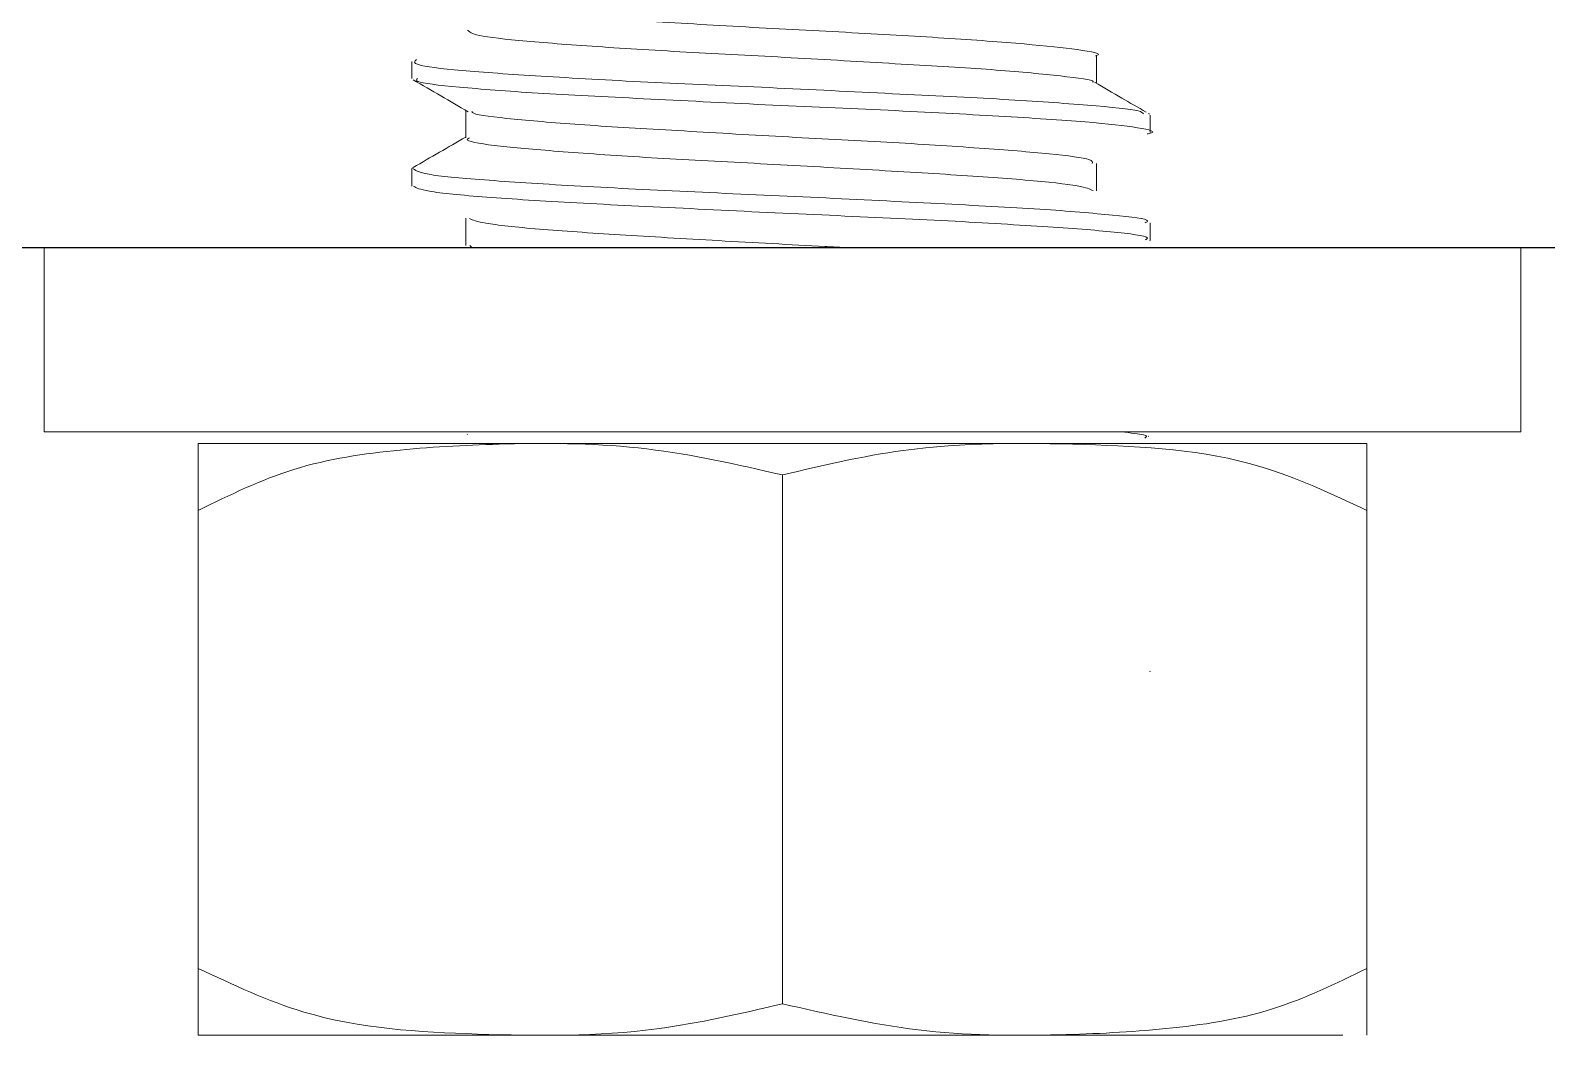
# Model space of a CAD drawing. Extents: x -976302 to -776254, y 5665 to 231437.
# Drawn here: x -798971.5 to -798847.4, y 90602.6 to 90685 of the extents above; entities that cross this region are included whole.
import ezdxf

# ---------------------------------------------------------------- set-up
doc = ezdxf.new("R2010")
doc.units = 0
doc.header["$LTSCALE"] = 1000
doc.header["$MEASUREMENT"] = 0
doc.layers.add('暖通', color=7, linetype='Continuous')

# ---------------------------------------------------------------- blocks, each defined once
blk = doc.blocks.new('MAOSUAN')
at = {"color": 7, "linetype": 'Continuous', "lineweight": 15}
for p, q in [((-21864.807, -6983.6), (-21864.807, -6984.913)), ((-21864.807, -6983.6), (-21864.807, -6984.913)), ((-21832.067, -6984.683), (-21832.067, -6983.866)), ((-21832.067, -6984.683), (-21832.067, -6983.866)), ((-21834.648, -6987.522), (-21834.648, -6986.207)), ((-21834.648, -6987.522), (-21834.648, -6986.207)), ((-21867.365, -6986.439), (-21867.365, -6987.259)), ((-21867.365, -6986.439), (-21867.365, -6987.259)), ((-21867.297, -6986.365), (-21867.342, -6986.389)), ((-21867.297, -6986.365), (-21867.342, -6986.389)), ((-21864.807, -6988.747), (-21864.807, -6990.062)), ((-21864.807, -6988.747), (-21864.807, -6990.062)), ((-21832.067, -6988.982), (-21832.112, -6988.957)), ((-21832.067, -6988.982), (-21832.112, -6988.957)), ((-21832.067, -6989.834), (-21832.067, -6989.009)), ((-21832.067, -6989.834), (-21832.067, -6989.009)), ((-21834.648, -6992.669), (-21834.648, -6991.358)), ((-21834.648, -6992.669), (-21834.648, -6991.358)), ((-21867.365, -6991.586), (-21867.365, -6992.404)), ((-21867.365, -6991.586), (-21867.365, -6992.404)), ((-21885.092, -6992.764), (-21885.092, -7001.588)), ((-21814.497, -6992.764), (-21885.092, -6992.764)), ((-21867.387, -6992.428), (-21867.342, -6992.453)), ((-21867.387, -6992.428), (-21867.342, -6992.453)), ((-21834.85, -6992.673), (-21834.94, -6992.764)), ((-21834.85, -6992.673), (-21834.94, -6992.764)), ((-21814.497, -7001.588), (-21814.497, -6992.764)), ((-21885.092, -7001.588), (-21814.497, -7001.588)), ((-21867.275, -7001.788), (-21867.297, -7001.812)), ((-21867.275, -7001.788), (-21867.297, -7001.812)), ((-21834.738, -7001.704), (-21834.715, -7001.69)), ((-21834.738, -7001.704), (-21834.715, -7001.69)), ((-21849.795, -7028.941), (-21849.795, -7003.647)), ((-21877.732, -7027.248), (-21877.732, -7005.339)), ((-21821.858, -7027.249), (-21821.858, -7005.339)), ((-21867.387, -7013.025), (-21867.342, -7013.051)), ((-21867.387, -7013.025), (-21867.342, -7013.051)), ((-21877.732, -7027.248), (-21877.732, -7030.438))]:
    blk.add_line(p, q, dxfattribs=at)
for points, knots in [([(-21864.762, -6983.6), (-21864.777, -6983.596), (-21865.172, -6983.504), (-21863.992, -6983.291), (-21861.618, -6983.039), (-21857.653, -6982.746), (-21852.86, -6982.475), (-21847.698, -6982.207), (-21842.766, -6981.91), (-21838.631, -6981.657), (-21835.702, -6981.363), (-21835.083, -6981.194), (-21834.783, -6981.112)], [0, 0, 0, 0, 0.004542, 0.115782, 0.227239, 0.338507, 0.449666, 0.561089, 0.672051, 0.783539, 0.894849, 1, 1, 1, 1]), ([(-21864.762, -6983.6), (-21864.777, -6983.596), (-21865.172, -6983.504), (-21863.992, -6983.291), (-21861.618, -6983.039), (-21857.653, -6982.746), (-21852.86, -6982.475), (-21847.698, -6982.207), (-21842.766, -6981.91), (-21838.631, -6981.657), (-21835.702, -6981.363), (-21835.083, -6981.194), (-21834.783, -6981.112)], [0, 0, 0, 0, 0.004542, 0.115782, 0.227239, 0.338507, 0.449666, 0.561089, 0.672051, 0.783539, 0.894849, 1, 1, 1, 1]), ([(-21834.738, -6982.377), (-21834.829, -6982.46), (-21835.025, -6982.641), (-21837.362, -6982.896), (-21841.026, -6983.176), (-21845.729, -6983.458), (-21850.871, -6983.717), (-21855.869, -6984.019), (-21860.236, -6984.27), (-21863.22, -6984.571), (-21864.739, -6984.751), (-21864.638, -6984.857), (-21864.627, -6984.868)], [0, 0, 0, 0, 0.096758, 0.207895, 0.319087, 0.430176, 0.541398, 0.652471, 0.763568, 0.874702, 0.985966, 1, 1, 1, 1]), ([(-21834.738, -6982.377), (-21834.829, -6982.46), (-21835.025, -6982.641), (-21837.362, -6982.896), (-21841.026, -6983.176), (-21845.729, -6983.458), (-21850.871, -6983.717), (-21855.869, -6984.019), (-21860.236, -6984.27), (-21863.22, -6984.571), (-21864.739, -6984.751), (-21864.638, -6984.857), (-21864.627, -6984.868)], [0, 0, 0, 0, 0.096758, 0.207895, 0.319087, 0.430176, 0.541398, 0.652471, 0.763568, 0.874702, 0.985966, 1, 1, 1, 1]), ([(-21832.292, -6983.778), (-21832.204, -6983.859), (-21832.016, -6984.032), (-21834.217, -6984.308), (-21838.027, -6984.565), (-21843.234, -6984.867), (-21849.159, -6985.112), (-21855.138, -6985.417), (-21860.543, -6985.677), (-21864.592, -6985.961), (-21866.9, -6986.192), (-21867.013, -6986.325), (-21867.051, -6986.368)], [0, 0, 0, 0, 0.093403, 0.200294, 0.307229, 0.414112, 0.520938, 0.627862, 0.734623, 0.841299, 0.948066, 1, 1, 1, 1]), ([(-21832.292, -6983.778), (-21832.204, -6983.859), (-21832.016, -6984.032), (-21834.217, -6984.308), (-21838.027, -6984.565), (-21843.234, -6984.867), (-21849.159, -6985.112), (-21855.138, -6985.417), (-21860.543, -6985.677), (-21864.592, -6985.961), (-21866.9, -6986.192), (-21867.013, -6986.325), (-21867.051, -6986.368)], [0, 0, 0, 0, 0.093403, 0.200294, 0.307229, 0.414112, 0.520938, 0.627862, 0.734623, 0.841299, 0.948066, 1, 1, 1, 1]), ([(-21867.23, -6987.338), (-21867.261, -6987.332), (-21867.776, -6987.241), (-21866.955, -6987.029), (-21864.584, -6986.763), (-21860.327, -6986.488), (-21854.947, -6986.199), (-21848.939, -6985.948), (-21843.039, -6985.641), (-21837.863, -6985.391), (-21834.12, -6985.091), (-21832.165, -6984.873), (-21832.293, -6984.731), (-21832.337, -6984.683)], [0, 0, 0, 0, 0.0067, 0.110978, 0.215341, 0.31959, 0.423822, 0.528039, 0.632635, 0.736804, 0.841171, 0.945532, 1, 1, 1, 1]), ([(-21867.23, -6987.338), (-21867.261, -6987.332), (-21867.776, -6987.241), (-21866.955, -6987.029), (-21864.584, -6986.763), (-21860.327, -6986.488), (-21854.947, -6986.199), (-21848.939, -6985.948), (-21843.039, -6985.641), (-21837.863, -6985.391), (-21834.12, -6985.091), (-21832.165, -6984.873), (-21832.293, -6984.731), (-21832.337, -6984.683)], [0, 0, 0, 0, 0.0067, 0.110978, 0.215341, 0.31959, 0.423822, 0.528039, 0.632635, 0.736804, 0.841171, 0.945532, 1, 1, 1, 1]), ([(-21864.717, -6984.867), (-21865.151, -6985.118), (-21865.973, -6985.595), (-21866.796, -6986.069), (-21867.185, -6986.293)], [0, 0, 0, 0, 0.527577, 1, 1, 1, 1]), ([(-21864.717, -6984.867), (-21865.151, -6985.118), (-21865.973, -6985.595), (-21866.796, -6986.069), (-21867.185, -6986.293)], [0, 0, 0, 0, 0.527577, 1, 1, 1, 1]), ([(-21834.76, -6986.271), (-21834.326, -6986.021), (-21833.451, -6985.515), (-21832.576, -6985.008), (-21832.135, -6984.752)], [0, 0, 0, 0, 0.495595, 1, 1, 1, 1]), ([(-21834.76, -6986.271), (-21834.326, -6986.021), (-21833.451, -6985.515), (-21832.576, -6985.008), (-21832.135, -6984.752)], [0, 0, 0, 0, 0.495595, 1, 1, 1, 1]), ([(-21864.605, -6988.743), (-21864.613, -6988.684), (-21864.635, -6988.53), (-21862.742, -6988.283), (-21859.393, -6988.018), (-21854.864, -6987.722), (-21849.781, -6987.474), (-21844.699, -6987.168), (-21840.144, -6986.911), (-21836.787, -6986.622), (-21835.01, -6986.414), (-21834.953, -6986.295), (-21834.94, -6986.268)], [0, 0, 0, 0, 0.071648, 0.183614, 0.295373, 0.40712, 0.51922, 0.630732, 0.742538, 0.854593, 0.966514, 1, 1, 1, 1]), ([(-21864.605, -6988.743), (-21864.613, -6988.684), (-21864.635, -6988.53), (-21862.742, -6988.283), (-21859.393, -6988.018), (-21854.864, -6987.722), (-21849.781, -6987.474), (-21844.699, -6987.168), (-21840.144, -6986.911), (-21836.787, -6986.622), (-21835.01, -6986.414), (-21834.953, -6986.295), (-21834.94, -6986.268)], [0, 0, 0, 0, 0.071648, 0.183614, 0.295373, 0.40712, 0.51922, 0.630732, 0.742538, 0.854593, 0.966514, 1, 1, 1, 1]), ([(-21834.828, -6987.526), (-21834.775, -6987.55), (-21834.53, -6987.663), (-21835.842, -6987.894), (-21838.633, -6988.144), (-21842.825, -6988.446), (-21847.762, -6988.702), (-21852.926, -6988.989), (-21857.734, -6989.269), (-21861.596, -6989.534), (-21864.124, -6989.813), (-21864.485, -6989.973), (-21864.649, -6990.046)], [0, 0, 0, 0, 0.02973, 0.139326, 0.249126, 0.358928, 0.468637, 0.578525, 0.68831, 0.7978, 0.907441, 1, 1, 1, 1]), ([(-21834.828, -6987.526), (-21834.775, -6987.55), (-21834.53, -6987.663), (-21835.842, -6987.894), (-21838.633, -6988.144), (-21842.825, -6988.446), (-21847.762, -6988.702), (-21852.926, -6988.989), (-21857.734, -6989.269), (-21861.596, -6989.534), (-21864.124, -6989.813), (-21864.485, -6989.973), (-21864.649, -6990.046)], [0, 0, 0, 0, 0.02973, 0.139326, 0.249126, 0.358928, 0.468637, 0.578525, 0.68831, 0.7978, 0.907441, 1, 1, 1, 1]), ([(-21832.135, -6988.94), (-21832.554, -6988.698), (-21833.391, -6988.213), (-21834.229, -6987.728), (-21834.648, -6987.486)], [0, 0, 0, 0, 0.500029, 1, 1, 1, 1]), ([(-21832.135, -6988.94), (-21832.554, -6988.698), (-21833.391, -6988.213), (-21834.229, -6987.728), (-21834.648, -6987.486)], [0, 0, 0, 0, 0.500029, 1, 1, 1, 1]), ([(-21832.135, -6989.009), (-21832.292, -6989.102), (-21832.613, -6989.293), (-21835.531, -6989.549), (-21839.952, -6989.835), (-21845.516, -6990.112), (-21851.542, -6990.374), (-21857.359, -6990.676), (-21862.349, -6990.924), (-21865.79, -6991.23), (-21867.453, -6991.425), (-21867.205, -6991.553), (-21867.14, -6991.586)], [0, 0, 0, 0, 0.102257, 0.209604, 0.317268, 0.424774, 0.531989, 0.639604, 0.747122, 0.854603, 0.962118, 1, 1, 1, 1]), ([(-21832.135, -6989.009), (-21832.292, -6989.102), (-21832.613, -6989.293), (-21835.531, -6989.549), (-21839.952, -6989.835), (-21845.516, -6990.112), (-21851.542, -6990.374), (-21857.359, -6990.676), (-21862.349, -6990.924), (-21865.79, -6991.23), (-21867.453, -6991.425), (-21867.205, -6991.553), (-21867.14, -6991.586)], [0, 0, 0, 0, 0.102257, 0.209604, 0.317268, 0.424774, 0.531989, 0.639604, 0.747122, 0.854603, 0.962118, 1, 1, 1, 1]), ([(-21867.14, -6992.404), (-21867.201, -6992.369), (-21867.422, -6992.243), (-21865.703, -6992.005), (-21862.212, -6991.756), (-21857.177, -6991.449), (-21851.335, -6991.203), (-21845.311, -6990.905), (-21839.773, -6990.634), (-21835.419, -6990.362), (-21832.564, -6990.081), (-21832.289, -6989.914), (-21832.157, -6989.834)], [0, 0, 0, 0, 0.041301, 0.148956, 0.256375, 0.363971, 0.471609, 0.578892, 0.686478, 0.793764, 0.901249, 1, 1, 1, 1]), ([(-21867.14, -6992.404), (-21867.201, -6992.369), (-21867.422, -6992.243), (-21865.703, -6992.005), (-21862.212, -6991.756), (-21857.177, -6991.449), (-21851.335, -6991.203), (-21845.311, -6990.905), (-21839.773, -6990.634), (-21835.419, -6990.362), (-21832.564, -6990.081), (-21832.289, -6989.914), (-21832.157, -6989.834)], [0, 0, 0, 0, 0.041301, 0.148956, 0.256375, 0.363971, 0.471609, 0.578892, 0.686478, 0.793764, 0.901249, 1, 1, 1, 1]), ([(-21852.644, -6992.764), (-21852.369, -6992.749), (-21850.486, -6992.646), (-21846.671, -6992.439), (-21841.876, -6992.156), (-21837.98, -6991.894), (-21835.386, -6991.616), (-21835.001, -6991.457), (-21834.828, -6991.385)], [0, 0, 0, 0, 0.034343, 0.234789, 0.434326, 0.634601, 0.834852, 1, 1, 1, 1]), ([(-21852.644, -6992.764), (-21852.369, -6992.749), (-21850.486, -6992.646), (-21846.671, -6992.439), (-21841.876, -6992.156), (-21837.98, -6991.894), (-21835.386, -6991.616), (-21835.001, -6991.457), (-21834.828, -6991.385)], [0, 0, 0, 0, 0.034343, 0.234789, 0.434326, 0.634601, 0.834852, 1, 1, 1, 1]), ([(-21877.732, -7005.339), (-21876.047, -7004.548), (-21871.758, -7002.531), (-21864.134, -7002.128), (-21856.456, -7002.068), (-21851.711, -7003.193), (-21849.795, -7003.647)], [0, 0, 0, 0, 0.192035, 0.488992, 0.793627, 1, 1, 1, 1]), ([(-21877.732, -7002.149), (-21877.732, -7002.185), (-21877.732, -7002.257), (-21877.732, -7003.001), (-21877.732, -7004.218), (-21877.732, -7005.162), (-21877.732, -7005.339)], [0, 0, 0, 0, 0.330763, 0.665417, 0.93709, 1, 1, 1, 1]), ([(-21821.858, -7002.149), (-21822.013, -7002.149), (-21822.389, -7002.149), (-21825.449, -7002.149), (-21830.634, -7002.149), (-21837.463, -7002.149), (-21846.651, -7002.149), (-21856.191, -7002.149), (-21865.038, -7002.149), (-21872.071, -7002.149), (-21876.833, -7002.149), (-21877.434, -7002.149), (-21877.732, -7002.149)], [0, 0, 0, 0, 0.0757666, 0.1830806, 0.2503493, 0.3577136, 0.4648262, 0.5723302, 0.6797166, 0.786975, 0.8943019, 1, 1, 1, 1]), ([(-21865.996, -7001.588), (-21866.426, -7001.634), (-21867.33, -7001.731), (-21867.191, -7001.83), (-21867.118, -7001.881)], [0, 0, 0, 0, 0.476038, 1, 1, 1, 1]), ([(-21865.996, -7001.588), (-21866.426, -7001.634), (-21867.33, -7001.731), (-21867.191, -7001.83), (-21867.118, -7001.881)], [0, 0, 0, 0, 0.476038, 1, 1, 1, 1]), ([(-21849.795, -7003.647), (-21847.642, -7003.154), (-21843.28, -7002.157), (-21837.111, -7002.092), (-21831.486, -7002.38), (-21826.438, -7003.104), (-21823.361, -7004.607), (-21821.858, -7005.341)], [0, 0, 0, 0, 0.231395, 0.468905, 0.646745, 0.827386, 1, 1, 1, 1]), ([(-21821.858, -7005.336), (-21821.858, -7004.549), (-21821.858, -7002.973), (-21821.858, -7002.281), (-21821.858, -7002.194), (-21821.858, -7002.149)], [0, 0, 0, 0, 0.331204, 0.662604, 1, 1, 1, 1]), ([(-21849.795, -7028.941), (-21851.947, -7029.433), (-21856.31, -7030.431), (-21862.493, -7030.494), (-21868.142, -7030.207), (-21873.185, -7029.469), (-21876.25, -7027.972), (-21877.732, -7027.248)], [0, 0, 0, 0, 0.231435, 0.468984, 0.648449, 0.829992, 1, 1, 1, 1]), ([(-21821.858, -7027.246), (-21823.52, -7028.031), (-21827.759, -7030.033), (-21835.297, -7030.456), (-21842.993, -7030.53), (-21847.796, -7029.408), (-21849.795, -7028.941)], [0, 0, 0, 0, 0.18959, 0.483533, 0.785064, 1, 1, 1, 1]), ([(-21821.858, -7030.438), (-21821.858, -7030.388), (-21821.858, -7030.27), (-21821.858, -7029.277), (-21821.858, -7027.587), (-21821.858, -7027.251)], [0, 0, 0, 0, 0.377491, 0.876426, 1, 1, 1, 1]), ([(-21876.587, -7030.438), (-21876.109, -7030.438), (-21874.89, -7030.438), (-21869.641, -7030.438), (-21861.867, -7030.438), (-21852.626, -7030.438), (-21843.095, -7030.438), (-21835.404, -7030.438), (-21828.984, -7030.438), (-21824.16, -7030.438), (-21822.007, -7030.438), (-21821.887, -7030.438), (-21821.858, -7030.438)], [0, 0, 0, 0, 0.075091, 0.191298, 0.307629, 0.423878, 0.540117, 0.656404, 0.729067, 0.845354, 0.961712, 1, 1, 1, 1])]:
    blk.add_open_spline(points, degree=3, knots=knots, dxfattribs=at)
blk = doc.blocks.new('*U23')
at = {"xscale": -0.3375196749, "yscale": 0.3375196749, "zscale": 0.3375196749}
blk.add_blockref('MAOSUAN', (-34817.876, -5495.693), dxfattribs=at)

msp = doc.modelspace()

# ---------------------------------------------------------------- linework, layer by layer
at = {"layer": '暖通', "color": 7}
msp.add_line((-805940.1, 90667.21), (-795084.01, 90667.21), dxfattribs=at)
msp.add_line((-805940.1, 90667.21), (-795084.01, 90667.21), dxfattribs=at)

# ---------------------------------------------------------------- block references
at = {"layer": '暖通', "color": 7, "xscale": 5.068799998611212, "yscale": 5.068799998611212, "zscale": 5.068799998611212}
msp.add_blockref('*U23', (-659806.15, 130487.14), dxfattribs=at)
msp.add_blockref('*U23', (-659806.15, 130487.14), dxfattribs=at)

doc.saveas('drawing.dxf')
